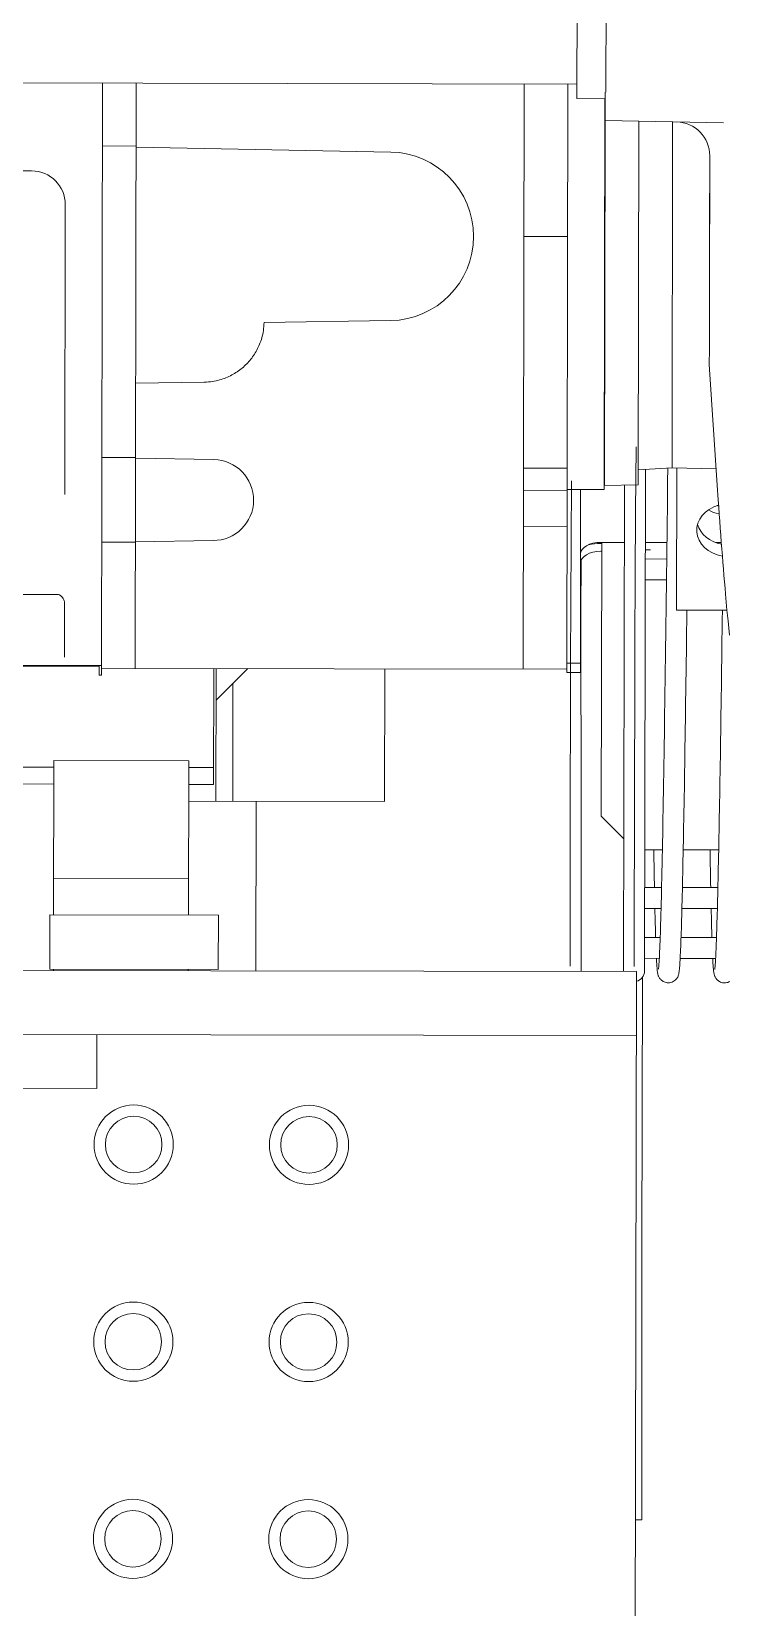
# Model space of a CAD drawing. Extents: x 766778 to 845620, y 133762 to 209800.
# Drawn here: x 786661.9 to 786868.9, y 189877.5 to 190345.1 of the extents above; entities that cross this region are included whole.
import ezdxf

# ---------------------------------------------------------------- set-up
doc = ezdxf.new("R2010")
doc.units = 0
doc.header["$MEASUREMENT"] = 0
doc.layers.get('0').update_dxf_attribs({"color": 1, "linetype": 'CONTINUOUS'})
doc.layers.add('LA-4748_SHOWN', color=2, linetype='CONTINUOUS', lineweight=53)
doc.layers.add('LA-5075_SHOWN', color=2, linetype='CONTINUOUS', lineweight=53)

# ---------------------------------------------------------------- blocks, each defined once
blk = doc.blocks.new('HE 3516C HSL RH')
at = {"layer": 'LA-5075_SHOWN', "color": 252, "lineweight": 5}
blk.add_line((-6413.54, -198.53), (-6412, -198.53), dxfattribs=at)
at = {"layer": 'LA-5075_SHOWN', "color": 252, "lineweight": 5, "flags": 128}
for points in [[(-6416.32, -167.93), (-6416.42, -187.21), (-6416.49, -206.48), (-6416.55, -225.75), (-6416.59, -245.02), (-6416.61, -264.29), (-6416.61, -283.57), (-6416.6, -302.84), (-6416.58, -322.11)], [(-6435.59, -322.11), (-6435.65, -286.1), (-6435.67, -268.1), (-6435.67, -250.1), (-6435.65, -232.09), (-6435.6, -214.09), (-6435.53, -196.08), (-6435.45, -178.08)]]:
    blk.add_lwpolyline(points, dxfattribs=at)
blk = doc.blocks.new('A$C7EB86452')
at = {"rotation": 352.0000000000881}
blk.add_blockref('HE 3516C HSL RH', (6185.31, -1654.92), dxfattribs=at)
blk = doc.blocks.new('ENGINE')
at = {"layer": 'LA-4748_SHOWN', "color": 252, "lineweight": 5}
for p, q in [((945772.29, 205015.3), (945773.02, 205153.98)), ((945780.9, 205017.2), (945781.62, 205153.25)), ((945772.31, 205019.63), (945471.2, 205021.22)), ((945630.7, 204844.72), (945631.62, 205020.37)), ((945640.71, 204846.67), (945641.62, 205020.32)), ((945755.7, 204846.06), (945756.62, 205019.71)), ((945768.7, 204845.02), (945769.62, 205019.65)), ((945780.64, 205008.73), (945780.68, 205017.21)), ((945780.67, 205015.25), (945772.29, 205015.3)), ((945779.98, 204899.3), (945780.59, 205015.26)), ((945780.07, 204900.49), (945780.64, 205008.73)), ((945815.71, 205007.94), (945780.64, 205008.73)), ((945790.07, 204900.61), (945790.64, 205008.51)), ((945800.1, 204905.63), (945800.64, 205008.28)), ((945631.52, 205001.73), (945641.52, 205001.68)), ((945717.06, 204999.62), (945641.52, 205001.34)), ((945811.37, 204957.42), (945811.59, 204998.24)), ((945811.59, 204998.2), (945811.47, 204976.15)), ((945597.48, 204994.48), (945610.48, 204994.41)), ((945619.98, 204898.31), (945620.43, 204984.8)), ((945620.43, 204984.8), (945620.43, 204984.8)), ((945811.47, 204976.15), (945811.29, 204941.15)), ((945756.38, 204974.42), (945769.38, 204974.35)), ((945678.95, 204946.24), (945679.04, 204946.79)), ((945679.04, 204946.79), (945679.12, 204947.36)), ((945679.12, 204947.36), (945679.18, 204947.95)), ((945679.18, 204947.95), (945679.22, 204948.55)), ((945679.22, 204948.55), (945679.24, 204949.18)), ((945679.24, 204949.18), (945716.79, 204949.63)), ((945677.31, 204941.43), (945677.52, 204941.87)), ((945677.52, 204941.87), (945677.72, 204942.31)), ((945677.72, 204942.31), (945677.92, 204942.76)), ((945677.92, 204942.76), (945678.1, 204943.22)), ((945678.1, 204943.22), (945678.27, 204943.69)), ((945678.27, 204943.69), (945678.44, 204944.17)), ((945678.44, 204944.17), (945678.59, 204944.67)), ((945678.59, 204944.67), (945678.72, 204945.18)), ((945678.72, 204945.18), (945678.84, 204945.7)), ((945678.84, 204945.7), (945678.95, 204946.24)), ((945674.08, 204936.94), (945674.39, 204937.26)), ((945674.39, 204937.26), (945674.7, 204937.6)), ((945674.7, 204937.6), (945675, 204937.95)), ((945675, 204937.95), (945675.29, 204938.3)), ((945675.29, 204938.3), (945675.57, 204938.66)), ((945675.57, 204938.66), (945675.84, 204939.03)), ((945675.84, 204939.03), (945676.11, 204939.41)), ((945676.11, 204939.41), (945676.37, 204939.8)), ((945676.37, 204939.8), (945676.61, 204940.19)), ((945676.61, 204940.19), (945676.85, 204940.6)), ((945676.85, 204940.6), (945677.08, 204941.01)), ((945677.08, 204941.01), (945677.31, 204941.43)), ((945811.29, 204941.15), (945811.26, 204935.92)), ((945666.48, 204932.32), (945666.96, 204932.48)), ((945666.96, 204932.48), (945667.44, 204932.65)), ((945667.44, 204932.65), (945667.9, 204932.83)), ((945667.9, 204932.83), (945668.35, 204933.02)), ((945668.35, 204933.02), (945668.79, 204933.22)), ((945668.79, 204933.22), (945669.23, 204933.43)), ((945669.23, 204933.43), (945669.65, 204933.65)), ((945669.65, 204933.65), (945670.07, 204933.87)), ((945670.07, 204933.87), (945670.47, 204934.11)), ((945670.47, 204934.11), (945670.87, 204934.35)), ((945670.87, 204934.35), (945671.26, 204934.61)), ((945671.26, 204934.61), (945671.64, 204934.87)), ((945671.64, 204934.87), (945672.01, 204935.14)), ((945672.01, 204935.14), (945672.38, 204935.42)), ((945672.38, 204935.42), (945672.73, 204935.7)), ((945672.73, 204935.7), (945673.08, 204936)), ((945673.08, 204936), (945673.42, 204936.3)), ((945673.42, 204936.3), (945673.75, 204936.62)), ((945673.75, 204936.62), (945674.08, 204936.94)), ((945813.5, 204900.41), (945811.29, 204934.81)), ((945641.15, 204931.32), (945661.47, 204931.56)), ((945661.47, 204931.56), (945662.09, 204931.58)), ((945662.09, 204931.58), (945662.7, 204931.62)), ((945662.7, 204931.62), (945663.28, 204931.67)), ((945663.28, 204931.67), (945663.85, 204931.74)), ((945663.85, 204931.74), (945664.41, 204931.83)), ((945664.41, 204931.83), (945664.95, 204931.93)), ((945664.95, 204931.93), (945665.47, 204932.05)), ((945665.47, 204932.05), (945665.98, 204932.18)), ((945665.98, 204932.18), (945666.48, 204932.32)), ((945631.04, 204909.3), (945641.03, 204909.25)), ((945664.24, 204908.54), (945641.03, 204909.07)), ((945780.12, 204909.81), (945780.04, 204909.81)), ((945756.02, 204905.71), (945769.02, 204905.64)), ((945800.1, 204905.63), (945790.1, 204905.07)), ((945791.43, 204756.34), (945792.22, 204905.19)), ((945798.79, 204901.49), (945798.85, 204905.56)), ((945813.18, 204905.33), (945800.1, 204905.63)), ((945801.52, 204905.6), (945801.3, 204863.39)), ((945790.07, 204900.61), (945780.07, 204900.49)), ((945785.99, 204900.56), (945785.23, 204756.38)), ((945798.73, 204897.46), (945798.79, 204901.49)), ((945813.77, 204896.12), (945813.5, 204900.41)), ((945755.98, 204899.12), (945768.98, 204899.05)), ((945768.98, 204899.35), (945779.98, 204899.3)), ((945772.7, 204845), (945772.98, 204899.33)), ((945798.67, 204893.48), (945798.73, 204897.46)), ((945813.91, 204893.97), (945813.77, 204896.12)), ((945798.6, 204889.53), (945798.67, 204893.48)), ((945814.05, 204891.84), (945813.91, 204893.97)), ((945814.19, 204889.73), (945814.05, 204891.84)), ((945768.93, 204888.38), (945755.93, 204888.45)), ((945798.54, 204885.63), (945798.6, 204889.53)), ((945814.34, 204887.64), (945814.19, 204889.73)), ((945814.48, 204885.57), (945814.34, 204887.64)), ((945630.9, 204884.14), (945640.9, 204884.09)), ((945640.9, 204884.27), (945663.91, 204884.55)), ((945663.91, 204884.55), (945663.91, 204884.55)), ((945778.75, 204802.38), (945779.18, 204883.6)), ((945778.9, 204883.6), (945785.9, 204883.57)), ((945779.18, 204883.29), (945778.9, 204883.29)), ((945792.1, 204883.53), (945798.51, 204883.5)), ((945798.42, 204877.95), (945798.48, 204881.77)), ((945798.48, 204881.77), (945798.54, 204885.63)), ((945812.91, 204883.42), (945814.64, 204883.42)), ((945814.63, 204883.52), (945814.48, 204885.57)), ((945814.78, 204881.49), (945814.63, 204883.52)), ((945814.93, 204879.49), (945814.78, 204881.49)), ((945772.95, 204863.01), (945773.03, 204878.3)), ((945779.17, 204880.96), (945778.89, 204880.96)), ((945792.08, 204878.62), (945798.43, 204878.59)), ((945798.36, 204874.18), (945798.42, 204877.95)), ((945815.08, 204877.51), (945814.93, 204879.49)), ((945815.23, 204875.57), (945815.08, 204877.51)), ((945792.04, 204872.42), (945798.33, 204872.39)), ((945798.3, 204870.46), (945798.36, 204874.18)), ((945815.39, 204873.65), (945815.23, 204875.57)), ((945815.54, 204871.77), (945815.39, 204873.65)), ((945815.69, 204869.92), (945815.54, 204871.77)), ((945596.82, 204868.78), (945617.99, 204868.67)), ((945617.99, 204868.66), (945617.94, 204868.67)), ((945618.06, 204868.64), (945617.99, 204868.66)), ((945618.16, 204868.6), (945618.06, 204868.64)), ((945618.28, 204868.54), (945618.16, 204868.6)), ((945618.42, 204868.47), (945618.28, 204868.54)), ((945618.58, 204868.37), (945618.42, 204868.47)), ((945618.74, 204868.25), (945618.58, 204868.37)), ((945618.91, 204868.1), (945618.74, 204868.25)), ((945619.08, 204867.94), (945618.91, 204868.1)), ((945619.24, 204867.75), (945619.08, 204867.94)), ((945619.38, 204867.53), (945619.24, 204867.75)), ((945619.51, 204867.31), (945619.38, 204867.53)), ((945619.62, 204867.07), (945619.51, 204867.31)), ((945619.71, 204866.84), (945619.62, 204867.07)), ((945798.24, 204866.78), (945798.3, 204870.46)), ((945815.84, 204868.11), (945815.69, 204869.92)), ((945816.05, 204865.72), (945815.84, 204868.11)), ((945619.77, 204866.62), (945619.71, 204866.84)), ((945619.75, 204854.38), (945619.81, 204866.25)), ((945619.8, 204866.43), (945619.77, 204866.62)), ((945619.81, 204866.25), (945619.8, 204866.43)), ((945772.89, 204847.71), (945772.95, 204863.01)), ((945798.13, 204859.56), (945798.18, 204863.14)), ((945798.18, 204863.14), (945798.24, 204866.78)), ((945801.3, 204863.39), (945816.26, 204863.32)), ((945804.36, 204863.38), (945804.31, 204860.23)), ((945814.84, 204860.35), (945814.89, 204863.32)), ((945816.25, 204863.4), (945816.05, 204865.72)), ((945816.4, 204861.76), (945816.25, 204863.4)), ((945798.07, 204856.02), (945798.13, 204859.56)), ((945804.31, 204860.23), (945804.26, 204857.11)), ((945814.79, 204857.4), (945814.84, 204860.35)), ((945816.55, 204860.16), (945816.4, 204861.76)), ((945816.75, 204858.02), (945816.55, 204860.16)), ((945816.96, 204855.94), (945816.75, 204858.02)), ((945619.75, 204854.38), (945619.72, 204850.14)), ((945798.01, 204852.54), (945798.07, 204856.02)), ((945804.21, 204854.03), (945804.16, 204850.99)), ((945804.26, 204857.11), (945804.21, 204854.03)), ((945814.69, 204851.62), (945814.74, 204854.49)), ((945814.74, 204854.49), (945814.79, 204857.4)), ((945619.72, 204850.12), (945619.72, 204850.14)), ((945797.89, 204845.73), (945797.95, 204849.11)), ((945797.95, 204849.11), (945798.01, 204852.54)), ((945804.16, 204850.99), (945804.11, 204847.99)), ((945814.6, 204845.98), (945814.65, 204848.78)), ((945814.65, 204848.78), (945814.69, 204851.62)), ((945629.99, 204847.36), (945543.7, 204847.82)), ((945596.71, 204847.73), (945630.71, 204847.55)), ((945629.98, 204844.72), (945629.99, 204847.55)), ((945629.98, 204844.72), (945630.7, 204844.72)), ((945630.71, 204846.72), (945768.7, 204845.99)), ((945663.8, 204812.19), (945663.99, 204846.55)), ((945664.49, 204807.18), (945664.7, 204846.54)), ((945664.65, 204837.18), (945674.06, 204846.49)), ((945714.49, 204806.92), (945714.69, 204846.28)), ((945768.7, 204845.02), (945772.7, 204845)), ((945768.71, 204847.81), (945772.71, 204847.79)), ((945772.8, 204817.12), (945772.89, 204847.71)), ((945797.83, 204842.4), (945797.89, 204845.73)), ((945804.06, 204845.03), (945804.01, 204842.11)), ((945804.11, 204847.99), (945804.06, 204845.03)), ((945814.55, 204843.21), (945814.6, 204845.98)), ((945669.67, 204842.16), (945669.49, 204807.16)), ((945797.72, 204835.91), (945797.78, 204839.13)), ((945797.78, 204839.13), (945797.83, 204842.4)), ((945803.95, 204839.23), (945803.9, 204836.4)), ((945804.01, 204842.11), (945803.95, 204839.23)), ((945814.46, 204837.78), (945814.5, 204840.48)), ((945814.5, 204840.48), (945814.55, 204843.21)), ((945797.66, 204832.74), (945797.72, 204835.91)), ((945803.9, 204836.4), (945803.85, 204833.6)), ((945814.36, 204832.51), (945814.41, 204835.13)), ((945814.41, 204835.13), (945814.46, 204837.78)), ((945797.55, 204826.58), (945797.61, 204829.63)), ((945797.61, 204829.63), (945797.66, 204832.74)), ((945803.81, 204830.85), (945803.76, 204828.15)), ((945803.85, 204833.6), (945803.81, 204830.85)), ((945814.27, 204827.38), (945814.31, 204829.92)), ((945814.31, 204829.92), (945814.36, 204832.51)), ((945797.49, 204823.58), (945797.55, 204826.58)), ((945803.71, 204825.48), (945803.66, 204822.86)), ((945803.76, 204828.15), (945803.71, 204825.48)), ((945814.17, 204822.41), (945814.22, 204824.87)), ((945814.22, 204824.87), (945814.27, 204827.38)), ((945797.38, 204817.75), (945797.44, 204820.64)), ((945797.44, 204820.64), (945797.49, 204823.58)), ((945803.61, 204820.29), (945803.56, 204817.76)), ((945803.66, 204822.86), (945803.61, 204820.29)), ((945814.13, 204819.98), (945814.17, 204822.41)), ((945616.44, 204817.44), (945585.54, 204817.6)), ((945616.21, 204773.67), (945616.45, 204819.44)), ((945616.45, 204819.44), (945656.45, 204819.22)), ((945656.21, 204773.46), (945656.45, 204819.22)), ((945663.83, 204817.19), (945656.44, 204817.22)), ((945772.67, 204756.31), (945772.8, 204817.12)), ((945797.33, 204814.93), (945797.38, 204817.75)), ((945803.56, 204817.76), (945803.51, 204815.27)), ((945814.04, 204815.25), (945814.08, 204817.6)), ((945814.08, 204817.6), (945814.13, 204819.98)), ((945585.52, 204812.6), (945616.42, 204812.44)), ((945663.8, 204812.19), (945656.41, 204812.22)), ((945797.22, 204809.47), (945797.27, 204812.17)), ((945797.27, 204812.17), (945797.33, 204814.93)), ((945803.46, 204812.83), (945803.42, 204810.43)), ((945803.51, 204815.27), (945803.46, 204812.83)), ((945813.95, 204810.69), (945813.99, 204812.95)), ((945813.99, 204812.95), (945814.04, 204815.25)), ((945656.39, 204807.23), (945714.49, 204806.92)), ((945676.12, 204756.82), (945676.39, 204807.12)), ((945797.11, 204804.25), (945797.17, 204806.83)), ((945797.17, 204806.83), (945797.22, 204809.47)), ((945803.37, 204808.08), (945803.32, 204805.78)), ((945803.42, 204810.43), (945803.37, 204808.08)), ((945813.81, 204804.16), (945813.86, 204806.3)), ((945813.86, 204806.3), (945813.9, 204808.47)), ((945813.9, 204808.47), (945813.95, 204810.69)), ((945778.75, 204802.38), (945785.44, 204795.63)), ((945797.01, 204799.27), (945797.06, 204801.73)), ((945797.06, 204801.73), (945797.11, 204804.25)), ((945803.27, 204803.53), (945803.23, 204801.33)), ((945803.32, 204805.78), (945803.27, 204803.53)), ((945813.72, 204800.01), (945813.77, 204802.07)), ((945813.77, 204802.07), (945813.81, 204804.16)), ((945796.9, 204794.55), (945796.95, 204796.88)), ((945796.95, 204796.88), (945797.01, 204799.27)), ((945803.13, 204797.06), (945803.09, 204795)), ((945803.18, 204799.17), (945803.13, 204797.06)), ((945803.23, 204801.33), (945803.18, 204799.17)), ((945813.64, 204796.04), (945813.68, 204798.01)), ((945813.68, 204798.01), (945813.72, 204800.01)), ((945791.62, 204792.31), (945796.85, 204792.29)), ((945794.31, 204790.8), (945794.29, 204792.3)), ((945796.8, 204790.08), (945796.85, 204792.28)), ((945796.85, 204792.28), (945796.9, 204794.55)), ((945803.04, 204792.99), (945803, 204791.03)), ((945803.02, 204792.25), (945813.55, 204792.2)), ((945803.09, 204795), (945803.04, 204792.99)), ((945811.01, 204790.71), (945810.99, 204792.21)), ((945813.51, 204790.41), (945813.55, 204792.25)), ((945813.55, 204792.25), (945813.59, 204794.12)), ((945813.59, 204794.12), (945813.64, 204796.04)), ((945794.33, 204789.33), (945794.31, 204790.8)), ((945794.35, 204787.89), (945794.33, 204789.33)), ((945794.37, 204786.48), (945794.35, 204787.89)), ((945796.69, 204785.88), (945796.75, 204787.95)), ((945796.75, 204787.95), (945796.8, 204790.08)), ((945802.95, 204789.12), (945802.91, 204787.26)), ((945803, 204791.03), (945802.95, 204789.12)), ((945811.03, 204789.24), (945811.01, 204790.71)), ((945811.05, 204787.8), (945811.03, 204789.24)), ((945811.07, 204786.39), (945811.05, 204787.8)), ((945813.42, 204786.89), (945813.46, 204788.63)), ((945813.46, 204788.63), (945813.51, 204790.41)), ((945616.27, 204784.43), (945656.27, 204784.22)), ((945794.39, 204785.1), (945794.37, 204786.48)), ((945794.41, 204783.75), (945794.39, 204785.1)), ((945794.43, 204782.43), (945794.41, 204783.75)), ((945796.59, 204781.94), (945796.64, 204783.88)), ((945796.64, 204783.88), (945796.69, 204785.88)), ((945802.82, 204783.69), (945802.77, 204781.98)), ((945802.86, 204785.45), (945802.82, 204783.69)), ((945802.91, 204787.26), (945802.86, 204785.45)), ((945811.09, 204785.01), (945811.07, 204786.39)), ((945811.11, 204783.66), (945811.09, 204785.01)), ((945811.13, 204782.34), (945811.11, 204783.66)), ((945813.3, 204781.94), (945813.34, 204783.55)), ((945813.34, 204783.55), (945813.38, 204785.2)), ((945813.38, 204785.2), (945813.42, 204786.89)), ((945791.56, 204781.15), (945796.57, 204781.13)), ((945794.45, 204781.14), (945794.43, 204782.43)), ((945796.45, 204776.54), (945796.49, 204778.27)), ((945796.49, 204778.27), (945796.54, 204780.07)), ((945796.54, 204780.07), (945796.59, 204781.94)), ((945802.68, 204778.73), (945802.64, 204777.17)), ((945802.73, 204780.33), (945802.68, 204778.73)), ((945802.77, 204781.98), (945802.73, 204780.33)), ((945802.75, 204781.09), (945813.27, 204781.04)), ((945811.15, 204781.05), (945811.13, 204782.34)), ((945813.17, 204777.41), (945813.21, 204778.87)), ((945813.21, 204778.87), (945813.25, 204780.39)), ((945813.25, 204780.39), (945813.3, 204781.94)), ((945615.1, 204773.67), (945615.02, 204757.54)), ((945665.1, 204773.41), (945615.1, 204773.67)), ((945791.53, 204774.95), (945796.4, 204774.93)), ((945794.58, 204773.72), (945794.56, 204774.94)), ((945794.61, 204772.55), (945794.58, 204773.72)), ((945796.35, 204773.28), (945796.4, 204774.87)), ((945796.4, 204774.87), (945796.45, 204776.54)), ((945802.55, 204774.23), (945802.51, 204772.84)), ((945802.6, 204775.68), (945802.55, 204774.23)), ((945802.57, 204774.89), (945813.1, 204774.84)), ((945802.64, 204777.17), (945802.6, 204775.68)), ((945811.28, 204773.63), (945811.26, 204774.85)), ((945811.31, 204772.46), (945811.28, 204773.63)), ((945813.05, 204773.3), (945813.09, 204774.62)), ((945813.09, 204774.62), (945813.13, 204775.99)), ((945813.13, 204775.99), (945813.17, 204777.41)), ((943059.05, 204770.59), (945789.01, 204756.23)), ((945665.1, 204773.41), (945665.02, 204757.28)), ((945794.63, 204771.41), (945794.61, 204772.55)), ((945794.65, 204770.31), (945794.63, 204771.41)), ((945794.68, 204769.25), (945794.65, 204770.31)), ((945794.7, 204768.23), (945794.68, 204769.25)), ((945796.16, 204767.59), (945796.2, 204768.91)), ((945796.2, 204768.91), (945796.25, 204770.29)), ((945796.25, 204770.29), (945796.3, 204771.75)), ((945796.3, 204771.75), (945796.35, 204773.28)), ((945802.39, 204768.97), (945802.34, 204767.79)), ((945802.43, 204770.21), (945802.39, 204768.97)), ((945802.47, 204771.5), (945802.43, 204770.21)), ((945802.51, 204772.84), (945802.47, 204771.5)), ((945811.33, 204771.32), (945811.31, 204772.46)), ((945811.35, 204770.22), (945811.33, 204771.32)), ((945811.38, 204769.16), (945811.35, 204770.22)), ((945811.4, 204768.14), (945811.38, 204769.16)), ((945812.89, 204768.49), (945812.93, 204769.62)), ((945812.93, 204769.62), (945812.97, 204770.8)), ((945812.97, 204770.8), (945813.01, 204772.02)), ((945813.01, 204772.02), (945813.05, 204773.3)), ((945791.49, 204766.33), (945796.11, 204766.3)), ((945794.73, 204767.25), (945794.7, 204768.23)), ((945794.75, 204766.31), (945794.73, 204767.25)), ((945795.97, 204763.04), (945796.02, 204764.07)), ((945796.02, 204764.07), (945796.07, 204765.18)), ((945796.07, 204765.18), (945796.11, 204766.35)), ((945796.11, 204766.35), (945796.16, 204767.59)), ((945802.22, 204764.57), (945802.18, 204763.6)), ((945802.26, 204765.59), (945802.22, 204764.57)), ((945802.3, 204766.66), (945802.26, 204765.59)), ((945802.29, 204766.27), (945812.81, 204766.21)), ((945802.34, 204767.79), (945802.3, 204766.66)), ((945811.43, 204767.16), (945811.4, 204768.14)), ((945811.45, 204766.22), (945811.43, 204767.16)), ((945812.7, 204763.57), (945812.74, 204764.46)), ((945812.74, 204764.46), (945812.78, 204765.39)), ((945812.78, 204765.39), (945812.82, 204766.37)), ((945812.82, 204766.37), (945812.85, 204767.41)), ((945812.85, 204767.41), (945812.89, 204768.49)), ((945791.45, 204760.13), (945795.83, 204760.1)), ((945794.99, 204759.57), (945794.97, 204760.11)), ((945795.02, 204759.06), (945794.99, 204759.57)), ((945795.76, 204759), (945795.8, 204759.66)), ((945795.8, 204759.66), (945795.84, 204760.39)), ((945795.84, 204760.39), (945795.89, 204761.2)), ((945795.89, 204761.2), (945795.93, 204762.09)), ((945795.93, 204762.09), (945795.97, 204763.04)), ((945801.99, 204759.62), (945801.95, 204758.99)), ((945802.03, 204760.31), (945801.99, 204759.62)), ((945802.01, 204760.07), (945812.52, 204760.01)), ((945802.06, 204761.05), (945802.03, 204760.31)), ((945802.1, 204761.84), (945802.06, 204761.05)), ((945802.14, 204762.69), (945802.1, 204761.84)), ((945802.18, 204763.6), (945802.14, 204762.69)), ((945811.69, 204759.48), (945811.67, 204760.02)), ((945811.72, 204758.97), (945811.69, 204759.48)), ((945812.48, 204759.32), (945812.52, 204759.9)), ((945812.52, 204759.9), (945812.55, 204760.53)), ((945812.55, 204760.53), (945812.59, 204761.21)), ((945812.59, 204761.21), (945812.63, 204761.95)), ((945812.63, 204761.95), (945812.66, 204762.73)), ((945812.66, 204762.73), (945812.7, 204763.57)), ((945665.02, 204757.28), (945615.02, 204757.54)), ((945616.12, 204757.14), (945616.13, 204757.54)), ((945656.12, 204756.93), (945656.13, 204757.33)), ((945787.94, 204553.03), (945789.01, 204756.23)), ((945795.04, 204758.58), (945795.02, 204759.06)), ((945795.07, 204758.14), (945795.04, 204758.58)), ((945795.1, 204757.72), (945795.07, 204758.14)), ((945795.13, 204757.34), (945795.1, 204757.72)), ((945795.16, 204756.98), (945795.13, 204757.34)), ((945795.19, 204756.65), (945795.16, 204756.98)), ((945795.22, 204756.34), (945795.19, 204756.65)), ((945795.25, 204756.07), (945795.22, 204756.34)), ((945795.29, 204755.8), (945795.25, 204756.07)), ((945795.35, 204755.5), (945795.29, 204755.8)), ((945795.39, 204755.34), (945795.35, 204755.5)), ((945795.43, 204755.15), (945795.39, 204755.34)), ((945795.51, 204754.93), (945795.43, 204755.15)), ((945795.56, 204754.8), (945795.51, 204754.93)), ((945795.56, 204756.89), (945795.57, 204756.95)), ((945795.56, 204756.87), (945795.56, 204756.89)), ((945795.63, 204754.65), (945795.56, 204754.8)), ((945795.57, 204756.95), (945795.58, 204757.05)), ((945795.58, 204757.05), (945795.6, 204757.17)), ((945795.6, 204757.17), (945795.62, 204757.32)), ((945795.62, 204757.32), (945795.63, 204757.49)), ((945795.63, 204757.49), (945795.65, 204757.69)), ((945795.65, 204757.69), (945795.67, 204757.91)), ((945795.67, 204757.91), (945795.69, 204758.15)), ((945795.69, 204758.15), (945795.71, 204758.41)), ((945795.71, 204758.41), (945795.76, 204759)), ((945801.36, 204754.74), (945801.26, 204754.54)), ((945801.42, 204754.91), (945801.36, 204754.74)), ((945801.51, 204755.18), (945801.42, 204754.91)), ((945801.57, 204755.4), (945801.51, 204755.18)), ((945801.61, 204755.59), (945801.57, 204755.4)), ((945801.64, 204755.77), (945801.61, 204755.59)), ((945801.69, 204756.11), (945801.64, 204755.77)), ((945801.74, 204756.49), (945801.69, 204756.11)), ((945801.79, 204756.91), (945801.74, 204756.49)), ((945801.83, 204757.36), (945801.79, 204756.91)), ((945801.87, 204757.86), (945801.83, 204757.36)), ((945801.91, 204758.4), (945801.87, 204757.86)), ((945801.95, 204758.99), (945801.91, 204758.4)), ((945811.74, 204758.5), (945811.72, 204758.97)), ((945811.77, 204758.05), (945811.74, 204758.5)), ((945811.8, 204757.64), (945811.77, 204758.05)), ((945811.83, 204757.25), (945811.8, 204757.64)), ((945811.86, 204756.89), (945811.83, 204757.25)), ((945811.89, 204756.56), (945811.86, 204756.89)), ((945811.92, 204756.26), (945811.89, 204756.56)), ((945811.95, 204755.98), (945811.92, 204756.26)), ((945811.99, 204755.71), (945811.95, 204755.98)), ((945812.05, 204755.42), (945811.99, 204755.71)), ((945812.08, 204755.25), (945812.05, 204755.42)), ((945812.13, 204755.07), (945812.08, 204755.25)), ((945812.21, 204754.84), (945812.13, 204755.07)), ((945812.26, 204754.71), (945812.21, 204754.84)), ((945812.26, 204756.79), (945812.27, 204756.84)), ((945812.26, 204756.78), (945812.26, 204756.79)), ((945812.27, 204756.84), (945812.29, 204757)), ((945812.29, 204757), (945812.31, 204757.23)), ((945812.31, 204757.23), (945812.34, 204757.52)), ((945812.34, 204757.52), (945812.38, 204757.89)), ((945812.38, 204757.89), (945812.41, 204758.31)), ((945812.41, 204758.31), (945812.45, 204758.79)), ((945812.45, 204758.79), (945812.48, 204759.32)), ((943058.95, 204751.59), (945788.91, 204737.23)), ((945790.82, 204754.51), (945790.59, 204714.25)), ((945795.72, 204754.47), (945795.63, 204754.65)), ((945795.85, 204754.26), (945795.72, 204754.47)), ((945795.93, 204754.13), (945795.85, 204754.26)), ((945796.04, 204754), (945795.93, 204754.13)), ((945796.17, 204753.85), (945796.04, 204754)), ((945796.33, 204753.7), (945796.17, 204753.85)), ((945796.51, 204753.54), (945796.33, 204753.7)), ((945796.73, 204753.38), (945796.51, 204753.54)), ((945796.98, 204753.23), (945796.73, 204753.38)), ((945797.24, 204753.1), (945796.98, 204753.23)), ((945797.53, 204752.99), (945797.24, 204753.1)), ((945797.83, 204752.91), (945797.53, 204752.99)), ((945798.14, 204752.86), (945797.83, 204752.91)), ((945798.45, 204752.84), (945798.14, 204752.86)), ((945798.84, 204752.86), (945798.45, 204752.84)), ((945799.23, 204752.94), (945798.84, 204752.86)), ((945799.6, 204753.06), (945799.23, 204752.94)), ((945799.94, 204753.22), (945799.6, 204753.06)), ((945800.24, 204753.41), (945799.94, 204753.22)), ((945800.5, 204753.6), (945800.24, 204753.41)), ((945800.71, 204753.8), (945800.5, 204753.6)), ((945800.88, 204753.98), (945800.71, 204753.8)), ((945801.01, 204754.15), (945800.88, 204753.98)), ((945801.11, 204754.29), (945801.01, 204754.15)), ((945801.26, 204754.54), (945801.11, 204754.29)), ((945812.33, 204754.56), (945812.26, 204754.71)), ((945812.42, 204754.38), (945812.33, 204754.56)), ((945812.55, 204754.17), (945812.42, 204754.38)), ((945812.63, 204754.04), (945812.55, 204754.17)), ((945812.74, 204753.91), (945812.63, 204754.04)), ((945812.87, 204753.76), (945812.74, 204753.91)), ((945813.03, 204753.61), (945812.87, 204753.76)), ((945813.21, 204753.45), (945813.03, 204753.61)), ((945813.43, 204753.29), (945813.21, 204753.45)), ((945813.68, 204753.14), (945813.43, 204753.29)), ((945813.94, 204753.01), (945813.68, 204753.14)), ((945814.23, 204752.9), (945813.94, 204753.01)), ((945814.53, 204752.82), (945814.23, 204752.9)), ((945814.84, 204752.77), (945814.53, 204752.82)), ((945815.15, 204752.75), (945814.84, 204752.77)), ((945815.47, 204752.77), (945815.15, 204752.75)), ((945815.79, 204752.82), (945815.47, 204752.77)), ((945816.11, 204752.9), (945815.79, 204752.82)), ((945816.4, 204753.02), (945816.11, 204752.9)), ((945816.68, 204753.16), (945816.4, 204753.02)), ((945628.83, 204722.07), (945628.91, 204738.07)), ((945038.84, 204725.17), (945628.83, 204722.07)), ((945790.59, 204714.25), (945790.39, 204674)), ((945790.39, 204674), (945790.23, 204633.74)), ((945790.23, 204633.74), (945790.11, 204593.49)), ((945788.31, 204593.47), (945788.16, 204593.47)), ((945788.47, 204593.47), (945788.31, 204593.47)), ((945788.61, 204593.48), (945788.47, 204593.47)), ((945788.75, 204593.48), (945788.61, 204593.48)), ((945788.88, 204593.48), (945788.75, 204593.48)), ((945789.01, 204593.48), (945788.88, 204593.48)), ((945789.13, 204593.48), (945789.01, 204593.48)), ((945789.24, 204593.48), (945789.13, 204593.48)), ((945789.35, 204593.48), (945789.24, 204593.48)), ((945789.44, 204593.48), (945789.35, 204593.48)), ((945789.54, 204593.48), (945789.44, 204593.48)), ((945789.62, 204593.48), (945789.54, 204593.48)), ((945789.7, 204593.48), (945789.62, 204593.48)), ((945789.77, 204593.48), (945789.7, 204593.48)), ((945789.84, 204593.48), (945789.77, 204593.48)), ((945789.9, 204593.48), (945789.84, 204593.48)), ((945789.95, 204593.48), (945789.9, 204593.48)), ((945789.99, 204593.48), (945789.95, 204593.48)), ((945790.03, 204593.48), (945789.99, 204593.48)), ((945790.06, 204593.48), (945790.03, 204593.48)), ((945790.08, 204593.48), (945790.06, 204593.48)), ((945790.1, 204593.49), (945790.08, 204593.48)), ((945790.11, 204593.49), (945790.1, 204593.49)), ((945790.11, 204593.49), (945790.11, 204593.49))]:
    blk.add_line(p, q, dxfattribs=at)
for centre, radius in [((945639.74, 204705.39), 11.75), ((945639.74, 204705.39), 8.38), ((945691.74, 204705.12), 11.75), ((945691.74, 204705.12), 8.38), ((945639.43, 204646.89), 11.75), ((945691.43, 204646.62), 11.75), ((945639.43, 204646.89), 8.38), ((945691.43, 204646.62), 8.38), ((945639.13, 204588.39), 11.75), ((945639.13, 204588.39), 8.38), ((945691.13, 204588.12), 11.75), ((945691.13, 204588.12), 8.38)]:
    blk.add_circle(centre, radius, dxfattribs=at)
for centre, radius, start, end in [((945801.59, 204998.26), 10, 359.6986, 88.6957), ((945610.43, 204984.41), 10, 359.6987, 89.6986), ((945827.26, 204935.84), 16, 179.6986, 183.6768), ((945779.13, 204911.31), 1, 359.6986, 22.7725), ((945788.33, 204756.36), 3.1, 179.6986, 182.102), ((945788.33, 204756.36), 3.1, 282.3698, 359.6986)]:
    blk.add_arc(centre, radius, start, end, dxfattribs=at)
for centre, major_axis, ratio, start_param, end_param in [((945716.49, 204974.63), (-0.13, -25), 0.999848, 0.017302, 3.124291), ((945663.97, 204896.55), (-0.06, -12), 0.999848, 6.283033, 9.407475), ((945816.92, 204887.07), (-9.55, 0.05), 0.819228, 5.041142, 7.648891), ((945814.59, 204896.52), (-5.55, 0.03), 0.819228, 0.84465, 1.476801), ((945814.6, 204898.82), (-5.55, 0.03), 0.819228, 1.367526, 1.447118), ((945816.94, 204890.51), (-9.55, 0.05), 0.819228, 0.221711, 1.33579), ((945778.87, 204877.47), (-6, 0.03), 0.58223, 4.712389, 6.283185), ((945778.88, 204880.16), (-6, 0.03), 0.573468, 4.712389, 6.283185), ((945778.87, 204877.47), (-10, 0.05), 0.58223, 4.712389, 5.087013)]:
    blk.add_ellipse(centre, major_axis=major_axis, ratio=ratio, start_param=start_param, end_param=end_param, dxfattribs=at)
at = {"color": 4, "linetype": 'Continuous', "ltscale": 12, "rotation": 7.698618751251217}
blk.add_blockref('A$C7EB86452', (945855.32, 205857.51), dxfattribs=at)

msp = doc.modelspace()

# ---------------------------------------------------------------- block references
at = {"color": 7, "linetype": 'Continuous', "rotation": 0.1984573570547499}
msp.add_blockref('ENGINE', (-158232.80366, -17964.77499), dxfattribs=at)

doc.saveas('drawing.dxf')
